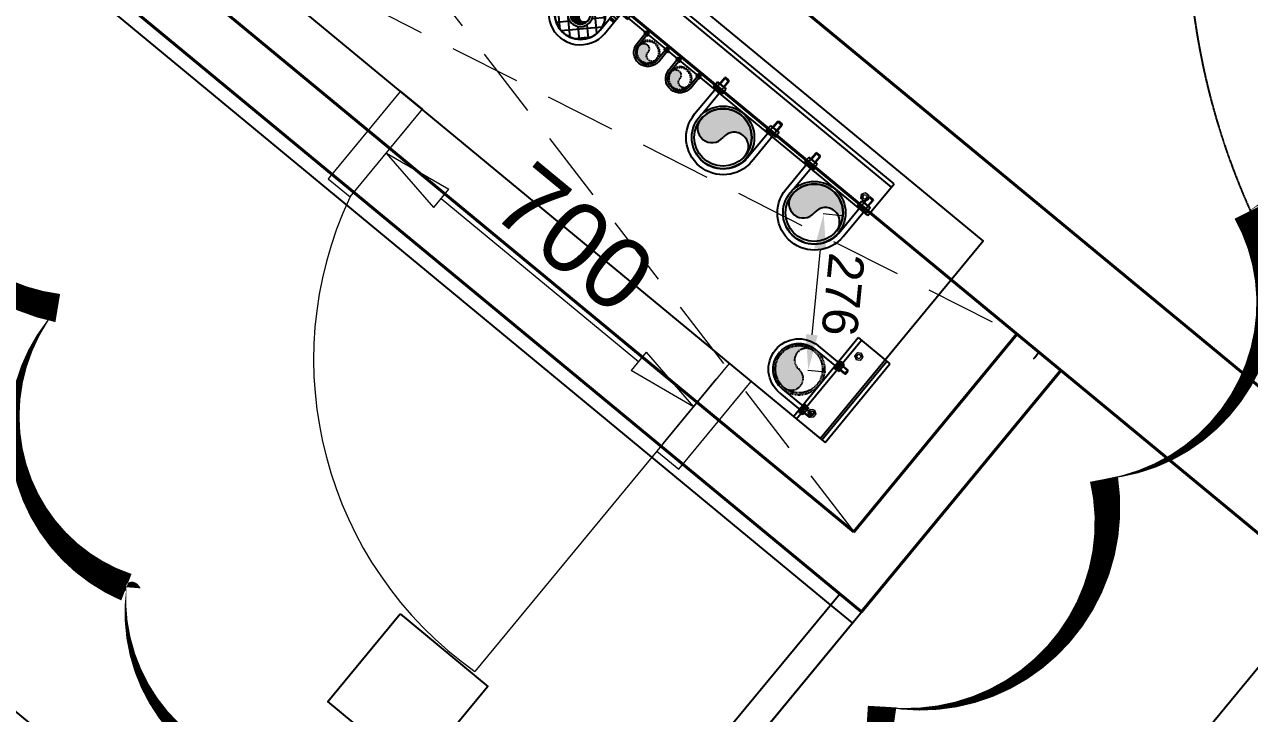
# Model space of a CAD drawing. Header units: millimetres. Extents: x -361681467 to 361175952, y -1292982 to 1550216.
# Drawn here: x -87369 to -85216, y 119983 to 121193 of the extents above; entities that cross this region are included whole.
import ezdxf

# ---------------------------------------------------------------- set-up
doc = ezdxf.new("R2010")
doc.units = ezdxf.units.MM
doc.header["$MEASUREMENT"] = 0
doc.set_wipeout_variables(frame=1)
for name, pattern in [('220126_HDN_HBA typical plan$0$HIDDEN', [0.375, 0.25, -0.125]), ('CENTER2', [28.575000000000003, 19.05, -3.175, 3.175, -3.175]), ('COLD_WATER', [10.5, 6.5, -2, 0, -2]), ('HIDDEN', [0.375, 0.25, -0.125]), ('VENT', [3, 2, -1])]:
    doc.linetypes.add(name, pattern=pattern)
for name, color, linetype in [('A-FURNITURE', 251, 'Continuous'), ('A-GLAZ', 135, 'Continuous'), ('A-GRID-LINE', 8, 'CENTER2'), ('A-WALL', 11, 'Continuous'), ('KT-Net manh', 139, 'Continuous'), ('M-CHILLEDWTR-35CHW', 63, 'CHW'), ('M-GENERAL-15', 6, 'Continuous'), ('MEP-00-GENERAL-15', 6, 'Continuous'), ('MEP-H-N-CWATR-50CW', 3, 'COLD_WATER'), ('MEP-H-N-DRAIN-70', 142, 'Continuous'), ('MEP-H-N-FITTING-35', 2, 'Continuous'), ('MEP-H-N-HWATR-50HW', 14, 'HWS'), ('MEP-H-N-VENT-35VE', 2, 'VENT'), ('SPE-MEP-General', 71, 'Continuous'), ('Xref_NT1+NT2_MBDV Cot vach_220729$0$ccu12-Thay', 7, 'Continuous')]:
    doc.layers.add(name, color=color, linetype=linetype)
for name, color, linetype, lineweight in [('khung layout', 8, 'Continuous', 9), ('KT-lomo nuoc', 3, 'HIDDEN', 5), ('KT-Net cat', 1, 'Continuous', 40), ('SPE-MEP-HVAC', 140, 'Continuous', 0), ('SPE-MEP-Plumbing', 90, 'Continuous', 0)]:
    doc.layers.add(name, color=color, linetype=linetype, lineweight=lineweight)
doc.styles.get("Standard").update_dxf_attribs({"font": 'arial.ttf'})
doc.linetypes.add('CHW', pattern='A,10,-3.4,["CHW",Standard,S=1.8,R=0,X=-2.8,Y=-0.77],-3.4', length=16.8)
doc.linetypes.add('HWS', pattern='A,8.75,-0.785714,["HWS",Standard,S=3,R=0,X=0,Y=-1.5],-10.214286,8.75', length=28.5)
doc.dimstyles.new('SPE-DIM25', dxfattribs={"dimscale": 25, "dimtxt": 2.5, "dimasz": 2.5, "dimexe": 1.25, "dimexo": 0.625, "dimtad": 1, "dimdec": 0, "dimtxsty": 'Standard', "dimcen": 2.5, "dimadec": 0, "dimazin": 0, "dimtfac": 1, "dimtdec": 0, "dimtmove": 0, "dimatfit": 3, "dimldrblk": 'CLOSEDBLANK', "dimfxl": 1, "dimarcsym": 0})
doc.dimstyles.new('SPE-DIM50', dxfattribs={"dimscale": 50, "dimtxt": 2.5, "dimasz": 2.5, "dimexe": 1.25, "dimexo": 0.625, "dimtad": 1, "dimdec": 0, "dimtxsty": 'Standard', "dimblk": 'CLOSEDBLANK', "dimcen": 2.5, "dimadec": 0, "dimazin": 0, "dimtfac": 1, "dimtdec": 0, "dimtmove": 0, "dimatfit": 3, "dimldrblk": 'CLOSEDBLANK', "dimfxl": 1, "dimarcsym": 0})

# ---------------------------------------------------------------- blocks, each defined once
blk = doc.blocks.new('std2')
at = {"layer": 'A-FURNITURE', "elevation": 39.4074763147652}
blk.add_lwpolyline([(-2572.918981874485, -5300.891317813919), (-2572.92022888775, -5250.892113021022), (-2572.970736728021, -3225.771851380094), (-3630.048042267546, -3200.797164863005), (-3629.995812488203, -5300.917368653259), (-2572.918981874485, -5300.891317813919)], dxfattribs=at)
at = {"layer": 'A-FURNITURE'}
for points, elevation in [([(-3067.046077742205, -4677.823647234618), (-3067.040886400202, -4877.823647167563), (-3267.040886343399, -4877.828838499321), (-3267.046077673273, -4677.828838570073)], 39.35209202814357), ([(-1997.841100761616, -5900.896670188842), (-2397.841100693622, -5900.888346498861), (-2397.528244472043, -6400.890584593697), (-1997.528244563342, -6400.898908289237)], 39.34099910882958)]:
    blk.add_lwpolyline(points, close=True, dxfattribs=dict(at, elevation=elevation))
at = {"layer": 'A-GLAZ'}
for p, q in [((-3629.269716566356, -5250.914718965127, 39.29957644561433), (-2547.951680332386, -5250.891578692565, 39.33619679876902)), ((-2012.765114106929, -5250.880125667027, 39.35432164308133), (-2009.705466272251, -5250.880060190364, 39.35442526235011)), ((-2009.705466274107, -5250.880060188501, 39.35442526235012), (-1998.704920351447, -5250.879798511131, 39.35442526235011)), ((-3629.268527184569, -5300.914718955813, 39.29957644561433), (-1998.70373096595, -5300.879798498034, 39.35442526235011))]:
    blk.add_line(p, q, dxfattribs=at)
at = {"layer": 'A-GRID-LINE', "linetype": '220126_HDN_HBA typical plan$0$HIDDEN', "ltscale": 500, "elevation": -0.02097851099675552}
blk.add_lwpolyline([(-4047.646766064638, -0.08779935541679151), (-7198.293060454482, -4.845867196127074), (-7198.253978205794, -10000.163920533), (-1997.93278889262, -10000.01079777078), (-1997.963935452492, -2949.829829705908), (-4047.481547229865, -2949.904256787238)], close=True, dxfattribs=at)
at = {"layer": 'KT-Net cat'}
blk.add_line((-1997.91198373861, -10000.01208233286, -0.02097849604841429), (-1997.645811702074, -2799.797926411062, -0.02097849604841429), dxfattribs=at)
for points, elevation in [([(-1797.670369633466, -10000.00688473511), (-1797.680265909017, -2799.79215161319)], -0.02097849604842494), ([(-2547.938429565671, -3200.770497112593), (-2547.952003506842, -5300.892212108331)], -14.08685042454077), ([(-2447.938429547707, -3200.768032690248), (-2447.951357148078, -5200.88974763974)], -14.08685042454096), ([(-1997.97887982359, -5200.878658417758), (-2447.951357148078, -5200.88974763974)], 39.34273150671449), ([(-1997.953548898768, -5300.878657823894), (-2547.952003506842, -5300.892212108331)], 39.34273150671468)]:
    blk.add_lwpolyline(points, dxfattribs=dict(at, elevation=elevation))
blk = doc.blocks.new('qweee')
at = {"layer": 'A-GRID-LINE', "ltscale": 20, "elevation": -2.897053250072723e-08}
blk.add_lwpolyline([(-976.8862132460854, -100.0430667687033), (3424.904547964543, -99.98268996673869), (3425.09911438467, 9900.118420809187), (-4976.332018353169, 9900.046243277728), (-4976.407335345502, 450.9335800677945), (-976.923907239172, 450.9403531875287)], close=True, dxfattribs=at)
at = {"layer": 'KT-Net cat'}
for points, elevation in [([(-4876.159951759721, 9899.94432333429), (-5077.284088386623, 9899.943693032808), (-5077.491492559471, 450.9556963789219)], -20.26344823429791), ([(-5077.284087155749, 9899.999008658051), (-5077.487920709529, 699.9990081003925)], -20.26344825029577)]:
    blk.add_lwpolyline(points, dxfattribs=dict(at, elevation=elevation))
blk = doc.blocks.new('*U394')
at = {"color": 0, "linetype": 'Continuous'}
for p, q in [((-6.5, 3.752776299999997), (0, 7.505553250000002)), ((-6.5, -3.752776299999997), (-6.5, 3.752776299999997)), ((6.500000000000023, 3.752776299999997), (0, 7.505553250000002)), ((6.499999999999976, -3.752776300000003), (6.500000000000023, 3.752776299999997)), ((-6.5, -3.752776299999997), (0, -7.505553249999998)), ((6.499999999999976, -3.752776300000003), (0, -7.505553249999998))]:
    blk.add_line(p, q, dxfattribs=at)
for radius in [6.5, 3.399999999999999]:
    blk.add_circle((0, 0), radius, dxfattribs=at)
blk.add_arc((0, 0), 4, 250, 160, dxfattribs=at)
blk = doc.blocks.new('*U349')
at = {"layer": 'MEP-00-GENERAL-15'}
for p, q in [((-1567.653655090338, 0), (-700.0316349298173, 0)), ((-1567.653655090338, 0), (-1567.653655090338, -72.19999999999709)), ((-700.0316349298173, 0), (-700.0316349298173, -72.19999999999709)), ((-1567.653655090338, -7.19999999999709), (-700.0316349298173, -7.19999999999709)), ((-1567.653655090323, -65), (-700.0316349298027, -65)), ((-1567.653655090338, -72.19999999999709), (-700.0316349298173, -72.19999999999709))]:
    blk.add_line(p, q, dxfattribs=at)
at = {"layer": 'khung layout', "xscale": -1, "rotation": 270}
for p in [(-1542.653655088239, -21.8999999999869), (-725.0316349277182, -21.8999999999869)]:
    blk.add_blockref('*U394', p, dxfattribs=at)
blk = doc.blocks.new('nut3f')
at = {"linetype": 'Continuous'}
for p, q in [((3.92392515619395, 14.70091237503925), (3.000000000000003, 13.10062706212034)), ((14.89310480166478, 7.50555349946512), (4.106895198335224, 7.505553499465123)), ((3.92392515619394, -14.70091237503925), (2.999999999999996, -13.10062706212034)), ((14.89310480166477, -7.505553499465351), (4.106895198335222, -7.505553499465121))]:
    blk.add_line(p, q, dxfattribs=at)
blk.add_lwpolyline([(-5.6e-15, -16.5), (2.999999999999993, -16.5), (3.000000000000005, 16.5), (5.6e-15, 16.5)], close=True)
for points in [[(4.106895198335227, 15.00000000000011, 0.2953907798944798), (4.106895198335224, 7.505553499465238, 0.1474768247823545), (4.106895198335208, -7.505553499465133, 0.2953907798944798), (4.106895198335216, -15.00000000000011)], [(14.89310480166477, -15.00000000000011, 0.29539077989448), (14.89310480166479, -7.505553499465131, 0.1474768247823547), (14.89310480166478, 7.505553499465232, 0.29539077989448), (14.89310480166478, 15.00000000000011, 0.29539077989448)]]:
    blk.add_lwpolyline(points, format="xyb", dxfattribs=at)
for points in [[(2.999999999999996, -13.10062706212034), (3.000000000000003, 13.10062706212034)], [(4.106895198335228, 15), (14.89310480166478, 15)], [(15.07607484380606, 14.70091237503925), (16, 13.10062706212034), (15.99999999999999, -13.10062706212011), (15.07607484380605, -14.70091237503925)], [(15.99999999999999, -13.10062706212034), (16, 13.10062706212034)], [(14.89310480166477, -15), (4.106895198335218, -15)]]:
    blk.add_lwpolyline(points, dxfattribs=at)
blk = doc.blocks.new('A$C7E1B1627')
for p, q in [((5.401976606342942, 9.871377043891698, 2.553903058337533e-05), (5.401933593675494, -3.474776805844158, 2.553903058337533e-05)), ((15.55582275427878, 9.871410614578053, 2.553903058337533e-05), (5.401976606342942, 9.871377043891698, 2.553903058337533e-05)), ((6.417361220810562, 9.871377043426037, 2.553903058337533e-05), (6.417318208608776, -3.474776806309819, 2.553903058337533e-05)), ((14.5404381393455, 9.871377043426037, 2.553903058337533e-05), (14.54039512667805, -3.474776806309819, 2.553903058337533e-05)), ((15.55577974161133, -3.474743235157803, 2.553903058337533e-05), (15.55582275427878, 9.871410614578053, 2.553903058337533e-05)), ((5.401933593675494, -3.474776805844158, 2.553903058337533e-05), (15.55577974161133, -3.474743235157803, 2.553903058337533e-05)), ((5.401933593675494, -3.474776805844158, 2.553903058337533e-05), (15.55577974161133, -3.474743235157803, 2.553903058337533e-05)), ((6.922851450741291, -5.000009733485058, 2.553903058337533e-05), (5.401933593675494, -3.474776805844158, 2.553903058337533e-05)), ((14.03270281618461, -4.997820150805637, 2.553903058337533e-05), (6.922851450741291, -5.000009733485058, 2.553903058337533e-05)), ((15.55577974161133, -3.474743235157803, 2.553903058337533e-05), (14.03270281618461, -4.997820150805637, 2.553903058337533e-05))]:
    blk.add_line(p, q)
at = {"xscale": 0.6346153849304894, "yscale": 0.6350852196133432, "zscale": 0.6346153849304894, "rotation": 270}
blk.add_blockref('nut3f', (10.47889968007803, 20.02522320137359, 2.553903058337533e-05), dxfattribs=at)
blk = doc.blocks.new('M80')
at = {"extrusion": (0, 0, -1)}
for p, q in [((-0.0149043504243309, 53.3863582948179), (-47.96491969026101, 53.38635298652116)), ((-0.0149036291877565, 45.20454011299897), (-47.96491896902807, 45.20453480470314)), ((-0.0148956590637681, -45.20455079609109), (-47.96491099890045, -45.20455610438602)), ((-0.0148949378271937, -53.38636897790911), (-47.96491027766751, -53.38637428620405))]:
    blk.add_line(p, q, dxfattribs=at)
for radius in [53.3863636363637, 45.20454545454546]:
    blk.add_arc((0.0148996442731004, -5.341546057e-06), radius, 89.99999494989555, 269.9999949490618, dxfattribs=at)
at = {"extrusion": (0, 0, -1), "xscale": -0.8181818181818181, "yscale": 0.8181818181818181, "zscale": 0.8181818181818181, "rotation": 89.99999494931724}
blk.add_blockref('A$C7E1B1627', (64.34919361381615, 57.86908764411329, -2.08955704773e-05), dxfattribs=at)
at = {"xscale": -0.8181818181818181, "yscale": 0.8181818181818181, "zscale": -0.8181818181818181, "rotation": 270.0000050506828}
blk.add_blockref('A$C7E1B1627', (-64.34918341090452, -57.86911183237771, 2.08955704773e-05), dxfattribs=at)
blk = doc.blocks.new('A$C2E6932DA')
blk.add_wipeout([(55.25, -7.804459301041788e-10), (54.814337247624906, -6.924661155208227), (53.514219652356886, -13.740116266638665), (51.3701508453259, -20.338881536608895), (48.415944072423486, -26.61689049490022), (44.69818893921587, -32.475135189939564), (40.275516665033024, -37.82122760334049), (35.217675433615106, -42.57085666414278), (29.604430422589584, -46.649117884766774), (23.524305858970248, -49.991694649528036), (17.073188939215864, -52.54587252608767), (10.352817630861296, -54.27137060354049), (3.4691762039945764, -55.14097674644245), (-3.4691762039945537, -55.14097674644245), (-10.352817630861296, -54.27137060354051), (-17.073188939215864, -52.54587252608769), (-23.524305858970248, -49.991694649528036), (-29.60443042258956, -46.6491178847668), (-35.217675433615106, -42.570856664142795), (-40.27551666503297, -37.8212276033405), (-44.69818893921585, -32.47513518993959), (-48.415944072423464, -26.616890494900247), (-51.3701508453259, -20.338881536608923), (-53.514219652356886, -13.740116266638708), (-54.814337247624906, -6.92466115520827), (-55.25, -7.804459301041788e-10), (-54.814337247624906, 6.9246611536473495), (-53.514219652356886, 13.740116265077788), (-51.3701508453259, 20.33888153504799), (-48.415944072423464, 26.616890493339326), (-44.69818893921587, 32.47513518837866), (-40.27551666503299, 37.82122760177958), (-35.217675433615106, 42.57085666258192), (-29.604430422589584, 46.64911788320589), (-23.524305858970283, 49.99169464796714), (-17.073188939215864, 52.5458725245268), (-10.352817630861296, 54.27137060197961), (-3.4691762039945764, 55.140976744881556), (3.4691762039945537, 55.140976744881556), (10.352817630861296, 54.27137060197964), (17.07318893921581, 52.5458725245268), (23.524305858970248, 49.99169464796714), (29.60443042258954, 46.64911788320589), (35.217675433615106, 42.57085666258192), (40.27551666503297, 37.82122760177958), (44.69818893921581, 32.47513518837869), (48.415944072423486, 26.616890493339326), (51.3701508453259, 20.338881535048017), (53.514219652356886, 13.740116265077788), (54.814337247624906, 6.9246611536473495)])
h = blk.add_hatch(color=256)
edge = h.paths.add_edge_path()
edge.add_arc((25.375, 0), 25.375, 3.517439e-10, 180.0000000003517)
edge.add_arc((-25.375, -1.5757e-10), 25.375, -179.99999999928343, 0, ccw=False)
edge.add_arc((0, -1.5757e-10), 50.75, 3.516902324918192e-10, 180.0000000003517, ccw=False)
for radius in [55.25, 50.75]:
    blk.add_circle((0, 0), radius)
for centre, radius, start, end in [((0, -1.5757e-10), 50.75, 3.517439e-10, 180.0000000003517), ((25.375, 0), 25.375, 3.517439e-10, 180.0000000003517), ((-25.375, -1.5757e-10), 25.375, 180.0000000007165, 0)]:
    blk.add_arc(centre, radius, start, end)
blk = doc.blocks.new('Pipe-DN32')
for points in [[(-62, -50, 1), (-80, -50)], [(-98, -50, 0.4142135623730913), (-80.00000000000024, -68), (-80.00000000000024, -50, -1)], [(-62, -50), (-80.00000000000024, -50), (-80.00000000000024, -68, 0.4142135623730988)]]:
    blk.add_hatch(color=256).paths.add_polyline_path(points)
at = {"layer": 'M-GENERAL-15'}
h = blk.add_hatch(dxfattribs=at)
h.set_pattern_fill('ANSI37', color=256, scale=5, style=0)
h.set_pattern_definition([(45, (519.9999999999999, 1422.5), (-11.22532015133644, 11.22532015133644), []), (135, (519.9999999999999, 1422.5), (-11.22532015133644, -11.22532015133644), [])])
edge = h.paths.add_edge_path()
edge.add_arc((-80, -50), 45, 0, 360)
edge = h.paths.add_edge_path(flags=17)
edge.add_arc((-80, -50), 22.5, 0, 360)
for radius in [22.5, 18]:
    blk.add_circle((-80, -50), radius)
for centre, start, end in [((-71, -50), 0, 180), ((-89, -50), 180, 0)]:
    blk.add_arc(centre, 9, start, end)
at = {"layer": 'M-CHILLEDWTR-35CHW'}
blk.add_circle((-80, -50), 45, dxfattribs=at)
at = {"layer": 'MEP-H-N-FITTING-35'}
for p, q in [((-125.0153557292651, 30.00000000000002), (-135.0153557292651, 30.00000000000002)), ((-135.0153557292651, 17.50000000000001), (-135.0153557292651, 30.00000000000002)), ((-125.0153557292651, 25.76220212111368), (-135.0153557292651, 25.76220212111368)), ((-125.0153557292651, 21.66405915442739), (-135.0153557292651, 21.66405915442739)), ((-125.0153557292651, 17.50000000000001), (-125.0153557292651, 30.00000000000002)), ((-25.01535572926514, 30.00000000000001), (-35.01535572926514, 30.00000000000001)), ((-35.01535572926514, 17.50000000000001), (-35.01535572926514, 30.00000000000001)), ((-25.01535572926514, 25.76220212111367), (-35.01535572926514, 25.76220212111367)), ((-25.01535572926514, 21.66405915442739), (-35.01535572926514, 21.66405915442739)), ((-25.01535572926514, 17.50000000000001), (-25.01535572926514, 30.00000000000001)), ((-150, 2.500000000000014), (-150, -5)), ((-110, 2.500000000000014), (-150, 2.500000000000014)), ((-145, 17.50000000000001), (-145, 2.500000000000014)), ((-115, 17.50000000000001), (-145, 17.50000000000001)), ((-137.5, 2.500000000000014), (-137.5, 12.42254989454524)), ((-122.5, 2.500000000000014), (-122.5, 12.42254989454524)), ((-115, 17.50000000000001), (-115, 2.500000000000014)), ((-110, 2.500000000000014), (-110, -5)), ((-50, 2.500000000000007), (-50, -5)), ((-10, 2.500000000000007), (-50, 2.500000000000007)), ((-45, 17.50000000000001), (-45, 2.500000000000007)), ((-15, 17.50000000000001), (-45, 17.50000000000001)), ((-37.5, 2.500000000000007), (-37.5, 12.42254989454523)), ((-22.5, 2.500000000000007), (-22.5, 12.42254989454523)), ((-15, 17.50000000000001), (-15, 2.500000000000007)), ((-10, 2.500000000000007), (-10, -5)), ((-110, -5), (-150, -5)), ((-135, -50), (-135, -4.640386320344972)), ((-125, -7.594941715753507), (-135, -7.594941715753507)), ((-125, -12.09494171586992), (-135, -12.09494171586992)), ((-125, -16.59494171584082), (-135, -16.59494171584082)), ((-125, -21.09494171581172), (-135, -21.09494171581172)), ((-125, -50), (-125, -4.640386320344972)), ((-10, -5), (-50.00000000000001, -5)), ((-35, -50), (-35, -4.64038632034498)), ((-25, -7.594941715753512), (-35, -7.594941715753512)), ((-25, -12.09494171586993), (-35, -12.09494171586993)), ((-25, -16.59494171584082), (-35, -16.59494171584082)), ((-25, -21.09494171581172), (-35, -21.09494171581172)), ((-25, -50), (-25, -4.64038632034498)), ((-125, -24.59494171586992), (-135, -24.59494171586992)), ((-25, -24.59494171586993), (-35, -24.59494171586993))]:
    blk.add_line(p, q, dxfattribs=at)
for centre, radius, start, end in [((-144.1164661725633, 10.7271621846303), 6.830224308027936, 14.37211440870571, 97.43240780290105), ((-130, 9.422077236667988), 8.077922763320782, 21.8045222117516, 158.1954777882481), ((-115.8835338275821, 10.7271621846303), 6.830224308027936, 82.56759219709565, 165.6278855912942), ((-44.11646617256337, 10.72716218463029), 6.830224308027936, 14.37211440870564, 97.43240780290105), ((-30, 9.42207723666798), 8.077922763320782, 21.80452221175166, 158.195477788248), ((-15.88353382758214, 10.72716218463029), 6.830224308027936, 82.56759219709565, 165.6278855912943), ((-80, -50), 55, 180, 0), ((-79.99999999999994, -50), 45, 180, 0)]:
    blk.add_arc(centre, radius, start, end, dxfattribs=at)
blk = doc.blocks.new('*U392')
blk.add_blockref('Pipe-DN32', (172.5, 5))
blk = doc.blocks.new('m110')
at = {"extrusion": (0, 0, -1)}
for p, q in [((5.752164725e-06, 65.24999999999909), (-59.09944849653403, 65.25000648791502)), ((4.8706569942e-06, 55.24999999999909), (-59.09944937804175, 55.25000648791501)), ((-4.8706097004e-06, -55.25), (-59.09945911930846, -55.24999351208226)), ((-5.7521174313e-06, -65.25), (-59.09946000081617, -65.24999351208226))]:
    blk.add_line(p, q, dxfattribs=at)
for radius in [65.2500000000001, 55.25]:
    blk.add_arc((1.564331e-10, 0), radius, 90.00000505114667, 270.0000050501044, dxfattribs=at)
at = {"zscale": -1, "rotation": 269.9999949493172}
blk.add_blockref('A$C7E1B1627', (-79.12467121493682, 70.72890793323859, 2.55390305834e-05), dxfattribs=at)
at = {"extrusion": (0, 0, -1), "rotation": 90.00000505068277}
blk.add_blockref('A$C7E1B1627', (79.12468368516056, -70.72889142691656, -2.55390305834e-05), dxfattribs=at)
blk = doc.blocks.new('*U350')
at = {"layer": 'MEP-00-GENERAL-15'}
for p, q in [((-1638.814446682079, 0), (-1459.462843449781, 0)), ((-1638.814446682079, 0), (-1638.814446682079, -72.19999999999709)), ((-1459.462843449781, 0), (-1459.462843449781, -72.19999999999709)), ((-1638.814446682079, -7.19999999999709), (-1459.462843449781, -7.19999999999709)), ((-1638.814446682064, -65), (-1459.462843449766, -65)), ((-1638.814446682079, -72.19999999999709), (-1459.462843449781, -72.19999999999709))]:
    blk.add_line(p, q, dxfattribs=at)
at = {"layer": 'khung layout', "xscale": -1, "rotation": 270}
for p in [(-1613.81444667998, -21.8999999999869), (-1484.462843447682, -21.8999999999869)]:
    blk.add_blockref('*U394', p, dxfattribs=at)
blk = doc.blocks.new('*D375')
at = {"layer": 'Defpoints', "color": 0, "transparency": 16777216}
for p in [(-45885.52478547697, 1549767.659529382, 0.04060126930845345), (-45717.64800941758, 1549547.733799304), (-45731.42103366309, 1549538.472898265, 4.368889049838343e-08)]:
    blk.add_point(p, dxfattribs=at)
at = {"layer": 'SPE-MEP-HVAC', "color": 0, "lineweight": -2, "transparency": 16777216}
for p, q in [((-45872.55837744009, 1549776.378066394), (-45845.81894515804, 1549794.357504444)), ((-45836.87761318404, 1549725.054798273), (-45752.52215746464, 1549599.59943145)), ((-45718.45462562621, 1549547.191435277), (-45691.71519334405, 1549565.170873328))]:
    blk.add_line(p, q, dxfattribs=at)
at = {"layer": 'SPE-MEP-HVAC', "color": 0, "transparency": 16777216}
for points in [[(-45828.23334115965, 1549730.867156281), (-45845.52188520844, 1549719.242440266), (-45871.75176123134, 1549776.92043042)], [(-45743.87788544025, 1549605.411789458), (-45761.16642948904, 1549593.787073443), (-45717.64800941735, 1549547.733799304)]]:
    blk.add_solid(points, dxfattribs=at)
at = {"layer": 'SPE-MEP-HVAC', "color": 0, "transparency": 16777216, "insert": (-45755.25228652229, 1549688.851449837), "char_height": 62.5, "attachment_point": 5, "rotation": 303.91665579859256}
blk.add_mtext('276', dxfattribs=at)
blk = doc.blocks.new('_ClosedBlank')
at = {"linetype": 'ByBlock', "lineweight": -2}
for p, q in [((-1, 0.1666666666666666), (0, 0)), ((-1, 0.1666666666666666), (-1, -0.1666666666666666)), ((0, 0), (-1, -0.1666666666666666))]:
    blk.add_line(p, q, dxfattribs=at)
blk = doc.blocks.new('*D374')
at = {"layer": 'Defpoints', "color": 0, "transparency": 16777216}
for p in [(-46532.33298770525, 1549368.342703703, 4.804729176327571e-08), (-45832.33298770548, 1549369.77022274), (-45832.33298770548, 1549254.959606166, 9.609458352655142e-08)]:
    blk.add_point(p, dxfattribs=at)
at = {"layer": 'SPE-MEP-Plumbing', "color": 0, "lineweight": -2, "transparency": 16777216}
for p, q in [((-46532.332987705, 1549399.592703703), (-46532.332987705, 1549432.27022274)), ((-45832.33298770523, 1549286.209606166), (-45832.33298770523, 1549432.27022274)), ((-46407.332987705, 1549369.77022274), (-45957.33298770523, 1549369.77022274))]:
    blk.add_line(p, q, dxfattribs=at)
at = {"layer": 'SPE-MEP-Plumbing', "color": 0, "lineweight": -2, "transparency": 16777216, "xscale": 125, "yscale": 125, "zscale": 125, "rotation": 180}
blk.add_blockref('_ClosedBlank', (-46532.332987705, 1549369.77022274), dxfattribs=at)
at = {"layer": 'SPE-MEP-Plumbing', "color": 0, "lineweight": -2, "transparency": 16777216, "xscale": 125, "yscale": 125, "zscale": 125}
blk.add_blockref('_ClosedBlank', (-45832.33298770523, 1549369.77022274), dxfattribs=at)
at = {"layer": 'SPE-MEP-Plumbing', "color": 0, "transparency": 16777216, "insert": (-46182.33298770511, 1549464.841846205), "char_height": 125, "attachment_point": 5}
blk.add_mtext('700', dxfattribs=at)
blk = doc.blocks.new('*U415')
at = {"layer": 'KT-lomo nuoc', "ltscale": 500}
for p, q in [((-926.5667058532265, -1828.662938287963), (-1.734723475976807e-18, -0.009297052340116352)), ((346.9740676208878, -286.5559710840161), (-1273.540773474114, -1542.116264256287))]:
    blk.add_line(p, q, dxfattribs=at)
blk.add_lwpolyline([(346.9740676208878, -286.5559710840161), (-926.5667058532265, -1828.662938287963), (-1273.540773474114, -1542.116264256287), (-1.734723475976807e-18, -0.009297052340116352)], close=True, dxfattribs=at)
blk = doc.blocks.new('hotel typical riser-1 room')
at = {"layer": 'SPE-MEP-Plumbing'}
blk.add_line((-45832.33298770548, 1549268.509546906, 7.523774631090774e-08), (-45832.33298770501, 1548766.461860367, 7.523774631090774e-08), dxfattribs=at)
for points, elevation in [([(-46532.33298770525, 1549469.77022274), (-46582.33298770525, 1549469.77022274), (-46582.33298770525, 1549269.77022274), (-46532.33298770525, 1549269.77022274)], -2.085683721564369e-08), ([(-45782.33298770548, 1549468.509546906), (-45832.33298770548, 1549468.509546906), (-45832.33298770548, 1549268.509546906), (-45782.33298770548, 1549268.509546906)], 7.523774631090774e-08)]:
    blk.add_lwpolyline(points, close=True, dxfattribs=dict(at, elevation=elevation))
blk.add_arc((-45882.0616280695, 1549436.151016254, 7.523774631090774e-08), 671.532950351673, 194.4562088268886, 274.2467785883305, dxfattribs=at)
at = {"extrusion": (6.720576397895098e-32, 1.414213562373095e-16, -1), "xscale": -1, "rotation": 180}
blk.add_blockref('*U349', (47377.39044754044, 1549823.769431373, -0.04060130063811399), dxfattribs=at)
at = {"layer": 'MEP-H-N-FITTING-35', "rotation": 269.9999562477321}
for p in [(-46092.96147362539, 1549767.659910784, 0.04060178473554015), (-46092.96147362492, 1549767.659910784, 0.04060130085730076), (-45884.99480661401, 1549767.659910784, 0.04060178467970466), (-45884.99480661401, 1549767.659910784, 0.04060130080146528)]:
    blk.add_blockref('m110', p, dxfattribs=at)
at = {"layer": 'MEP-H-N-FITTING-35', "extrusion": (-6.623374699998821e-09, 2.471743050000036e-08, 0.9999999999999997), "xscale": 0.464555052790362, "yscale": 0.464555052790362, "zscale": 0.464555052790362, "rotation": 270.0014976114773}
blk.add_blockref('M80', (-46290.42556505647, 1549798.754097655, 0.0792153639473189), dxfattribs=at)
at = {"layer": 'MEP-H-N-FITTING-35', "extrusion": (-6.623374699998823e-09, 2.471743050000035e-08, 0.9999999999999997), "xscale": 0.4645550527903619, "yscale": 0.4645550527903619, "zscale": 0.4645550527903619, "rotation": 270.0014976114774}
blk.add_blockref('M80', (-46217.71547244812, 1549798.754097655, 0.07921488236113106), dxfattribs=at)
at = {"layer": 'MEP-H-N-HWATR-50HW', "xscale": -1}
blk.add_blockref('*U392', (-46332.61294283415, 1549820.45339595, 0.04060129035697431), dxfattribs=at)
at = {"layer": 'MEP-H-N-VENT-35VE', "linetype": 'Continuous', "extrusion": (7.071067811865478e-17, -7.071067811865493e-17, -1), "xscale": -0.81893382352941, "yscale": 0.81893382352941, "zscale": -0.81893382352941, "rotation": 269.9999562477319}
blk.add_blockref('A$C2E6932DA', (45731.42103366298, 1549538.472898266, -7.535054042683249e-08), dxfattribs=at)
at = {"layer": 'SPE-MEP-Plumbing'}
dim = blk.add_linear_dim(base=(-45832.33298770548, 1549369.77022274, -2.085683721564369e-08), p1=(-46532.33298770525, 1549368.342703703, 2.719045454763203e-08), p2=(-45832.33298770548, 1549254.959606166, 7.523774631090774e-08), dimstyle='SPE-DIM50', dxfattribs=at)
dim.commit()
dim.dimension.update_dxf_attribs({"geometry": '*D374', "text_midpoint": (-46182.33298770536, 1549464.841846205, -2.085683721564369e-08)})
at = {"extrusion": (1.414213562373095e-16, -9.860761315262648e-32, -1), "xscale": -1, "rotation": 270}
blk.add_blockref('*U350', (45686.26422057464, 1551107.323993588, -7.52442022174169e-08), dxfattribs=at)
at = {"layer": 'MEP-H-N-CWATR-50CW', "extrusion": (6.623374699998865e-09, -2.471743050000034e-08, -0.9999999999999997), "xscale": 0.3799653488124045, "yscale": 0.3799653488124045, "zscale": -0.3799653488123942, "rotation": 179.9985023885215}
blk.add_blockref('A$C2E6932DA', (46290.47782510189, 1549798.754096286, -0.07921536394731865), dxfattribs=at)
at = {"layer": 'MEP-H-N-DRAIN-70', "ltscale": 0.1, "extrusion": (7.071067811865484e-17, 7.071067811865477e-17, -1), "xscale": -0.9950657894736827, "yscale": 0.9950657894736827, "zscale": -0.9950657894736827, "rotation": 359.9999562471642}
for p in [(46093.49145248835, 1549767.659529382, -0.04060130080681043), (45885.52478547697, 1549767.659529382, -0.04060130075096024)]:
    blk.add_blockref('A$C2E6932DA', p, dxfattribs=at)
at = {"layer": 'MEP-H-N-FITTING-35', "xscale": 1.001248789687264, "yscale": 1.001248789687264, "zscale": 1.001248789687264, "rotation": 180.0000437522678}
blk.add_blockref('M80', (-45731.42103369231, 1549538.510436242, 7.514827370805763e-08), dxfattribs=at)
at = {"layer": 'SPE-MEP-General', "elevation": 7.523774631090774e-08}
blk.add_lwpolyline([(-47577.25670133973, 1549468.509546906), (-45625.32119693584, 1549468.509546906), (-45625.32119693584, 1549918.776648358), (-47577.25670133973, 1549918.776648358)], close=True, dxfattribs=at)
at = {"layer": 'SPE-MEP-HVAC'}
dim = blk.add_aligned_dim(p1=(-45885.52478547697, 1549767.659529382, 0.04060130085730076), p2=(-45731.42103366298, 1549538.472898266, 7.523773781085028e-08), distance=16.597002286594922, dimstyle='SPE-DIM25', dxfattribs=at)
dim.commit()
dim.dimension.update_dxf_attribs({"geometry": '*D375', "text_midpoint": (-45755.25228652253, 1549688.851449837, 3.154884731246686e-08)})
at = {"layer": 'MEP-H-N-CWATR-50CW', "extrusion": (6.623374699998865e-09, -2.471743050000034e-08, -0.9999999999999997), "xscale": 0.3799653488124045, "yscale": 0.3799653488124045, "zscale": -0.3799653488123942, "rotation": 179.9985023885215}
blk.add_blockref('A$C2E6932DA', (46217.76773249354, 1549798.754096286, -0.07921488236113083), dxfattribs=at)
blk = doc.blocks.new('A$C37EB1297')
at = {"layer": 'SPE-MEP-HVAC', "color": 1, "rotation": 270}
blk.add_blockref('hotel typical riser-1 room', (-1558923.348534811, -50896.93190004508, -0.04473290107374694), dxfattribs=at)
at = {"layer": 'SPE-MEP-General', "elevation": -0.04473293895167174}
blk.add_lwpolyline([(-9574.843233132655, -3108.465855941875, 0, 49.9995, 0.52056705), (-9899.430941652405, -3594.740729073994, 0, 49.9995, 0.52056705), (-9899.430941652405, -3594.740729073994, 0, 49.9995, 0.52056705), (-10131.28301787181, -4092.595715482952, 0, 49.9995, 0.52056705), (-10131.28301787181, -4092.595715482952, 0, 49.9995, 0.52056705), (-10432.68681831835, -4497.824776427122, 0, 49.9995, 0.52056705), (-10432.68681831836, -4497.824776428053, 0, 49.9995, 0.52056705), (-10444.27877235591, -5007.259876110824, 0, 49.9995, 0.52056705), (-10444.27877235591, -5007.259876110824, 0, 49.9995, 0.52056705), (-10258.7945122867, -5481.959629548946, 0, 49.9995, 0.52056705), (-10258.7945122867, -5481.959629548946, 0, 49.9995, 0.52056705), (-9748.735539162466, -5655.626373620704, 0, 49.9995, 0.52056705), (-9748.735539162466, -5655.626373620704, 0, 49.9995, 0.52056705), (-9192.29575442327, -5701.941833143821, 0, 49.9995, 0.52056705), (-9192.29575442327, -5701.941833143821, 0, 49.9995, 0.52056705), (-8670.63183179489, -5597.735794403823, 0, 49.9995, 0.52056705), (-8670.63183179489, -5597.735794403823, 0, 49.9995, 0.52056705), (-8253.295495508151, -5296.707778619835, 0, 49.9995, 0.52056705)], format="xyseb", dxfattribs=at)

msp = doc.modelspace()

# ---------------------------------------------------------------- linework, layer by layer
at = {"layer": 'KT-Net manh', "linetype": 'HIDDEN', "elevation": 5.470261938478999e-05}
msp.add_lwpolyline([(-83088.23238760146, 122575.3855725007, 0.4141313066799707), (-84847.8346433249, 122407.7384356006), (-85039.21856833302, 122175.9931852798, 0.4141313427087546), (-84871.18034356233, 120416.4282810437, 1.000029217103996)], format="xyb", dxfattribs=at)

# ---------------------------------------------------------------- next in the draw order: block references
at = {"layer": 'KT-Net cat', "extrusion": (1.617607454560388e-06, 1.958646882776359e-06, 0.9999999999967737), "xscale": -1, "rotation": 230.4473778683584}
msp.add_blockref('qweee', (-84350.3385827349, 130202.8126358124, 0.1270708925874235), dxfattribs=at)

# ---------------------------------------------------------------- next in the draw order: linework, layer by layer
at = {"layer": 'Xref_NT1+NT2_MBDV Cot vach_220729$0$ccu12-Thay', "extrusion": (-3.811648262644351e-21, -3.294527862871537e-06, 0.9999999999945731), "elevation": 20.0169668493493}
for points in [[(-50734.52229381117, 137616.8250205478), (-52967.97201859664, 139461.1956013079), (-50453.97509172471, 142505.374115745, 0.4007244432989343), (-51118.8672954881, 150774.0258233213), (-65796.96027068907, 162894.2174855632, 0.2722581418084932), (-70938.62161325636, 163595.0322639783, 0.1142959565560047), (-74918.57932421728, 160636.4828762903, -0.0002466793640127702), (-76490.29903489839, 158725.9021153911), (-81646.63641599107, 152482.1349205668, 0.3804795218769054), (-81585.2848661777, 152085.2408082541), (-81276.8547908675, 151830.5271900183, -0.4171341467985661), (-81238.74972418457, 151408.834815954), (-87543.23551033264, 143769.163208941, -0.4171334117922583), (-87964.52676315093, 143726.858549124), (-88272.95709316284, 143981.5714170285, 0.411319464116972), (-88696.32350402052, 143943.2993521228), (-102523.2753264644, 127202.7820612923, 0.07162935057242807), (-103367.6474719193, 125433.1471760394, 0.05031287392530814), (-106100.2326673614, 113163.4442273929, 0.02099832462840379), (-106509.0149123253, 107836.5785892671, 0.5040675328876116), (-100690.9839574264, 104089.9291708071), (-92174.473932398, 107350.9651998861, 0.08027122795002145), (-88480.69633073286, 109650.7609497556), (-67785.65573123917, 134710.2179712527, -0.4142135623113439), (-66380.76586139298, 134844.2271888022), (-58207.57047994912, 128094.4955387466, 0.4147698612365357), (-55386.57232505341, 128366.2871560075), (-50233.29981375313, 134606.3378201979)], [(-50799.52380489395, 137538.1111175215), (-53111.68944570335, 139447.4848716869), (-50532.95744752396, 142570.0505595919, 0.4006087106145775), (-51185.37052005774, 150696.5519351954), (-65861.04357894736, 162814.7453917066, 0.27215307302181), (-70898.50274583856, 163501.1590287742, 0.1142585199941303), (-74840.23290090996, 160571.033755713, -0.0002466046590047431), (-76411.5409410053, 158660.9541146193), (-81563.74123190521, 152422.1964888197, 0.3728500293297324), (-81520.28126925271, 152163.9529887568), (-81211.85119394239, 151909.2393705209, -0.4167191089951626), (-81160.3247497807, 151343.483176904), (-87464.21086055691, 143704.5382465886, -0.4167475188202127), (-88029.530140996, 143648.1461876971), (-88337.96054432966, 143902.8591161532, 0.410662310004542), (-88617.96788873593, 143877.8640554462), (-102441.2317625835, 127141.8118244522, 0.0714695472799647), (-103270.454069695, 125401.9170405578, 0.05031646536410124), (-105998.8660241839, 113151.3662050544, 0.02097820715458719), (-106406.8153630653, 107838.1544276322, 0.5036753493206596), (-100727.2952838316, 104185.3367445394), (-92212.45839090356, 107445.732118697, 0.08008678184911673), (-88554.07528654483, 109722.2225052568), (-67864.36797193481, 134775.2214952906, -0.4142135623113425), (-66315.76233737128, 134922.9394295113), (-58142.56695592387, 128173.2077794527, 0.4147846164114981), (-55465.34707916206, 128431.214983124), (-50312.01202746599, 134671.341376909)], [(-50863.19854669235, 137461.0038723567), (-53252.47340457622, 139434.0539967127), (-50610.3299397169, 142633.4041159639, 0.4004924014849747), (-51250.52899281206, 150620.6698561563), (-65923.80978251142, 162736.8879360881, 0.2720467993061728), (-70859.20664398264, 163409.2001152299, 0.1142211489540546), (-74763.48802107204, 160506.9176373673, -0.0002465311101676467), (-76334.39040787872, 158597.3317898128), (-81481.27708872808, 152365.0083714096, 0.3559956245310877), (-81456.60448418697, 152241.058546557), (-81148.17440887654, 151986.3449283211, -0.4164431346374052), (-81083.46388305846, 151279.509868927), (-87386.83328989956, 143641.1910718946, -0.416490919468385), (-88093.20671145352, 143571.0404526654), (-88401.63718661235, 143825.7534404373, 0.4092024734206306), (-88541.31703712652, 143813.636749752), (-102360.838301908, 127082.1157569216, 0.0713094919535241), (-103175.2426627511, 125371.3299160144, 0.05032001842866844), (-105899.5684121165, 113139.5347115855, 0.02095821368652656), (-106306.6994730996, 107839.7548263151, 0.5032768714039628), (-100762.8631635689, 104278.7977940893), (-92249.67295845851, 107538.5626390411, 0.0799040677595695), (-88625.93681214578, 109792.2492464334), (-67941.47358869943, 134838.8982089569, -0.4142135623113463), (-66252.08562372079, 135000.045046289), (-58078.89024226989, 128250.3133962276, 0.4148002712132617), (-55542.51558450982, 128494.8155455789), (-50389.11761779856, 134735.0181225817)]]:
    msp.add_lwpolyline(points, format="xyb", dxfattribs=at)

# ---------------------------------------------------------------- next in the draw order: block references
at = {"layer": 'SPE-MEP-General', "rotation": 50.45579065114687}
msp.add_blockref('A$C37EB1297', (-84016.38311151628, 131113.0514805122, 20.37692758641665), dxfattribs=at)

# ---------------------------------------------------------------- next in the draw order: block references
at = {"layer": 'A-WALL', "rotation": 50.44882673714164}
msp.add_blockref('std2', (-88362.74695039714, 125501.2040929184, 20.32332200379446), dxfattribs=at)

# ---------------------------------------------------------------- next in the draw order: block references
at = {"layer": 'KT-lomo nuoc', "linetype": 'HIDDEN', "xscale": -1, "rotation": 10.89765347559021}
msp.add_blockref('*U415', (-87165.83931479353, 121921.5501269879, 20.30234349309193), dxfattribs=at)

doc.saveas('drawing.dxf')
